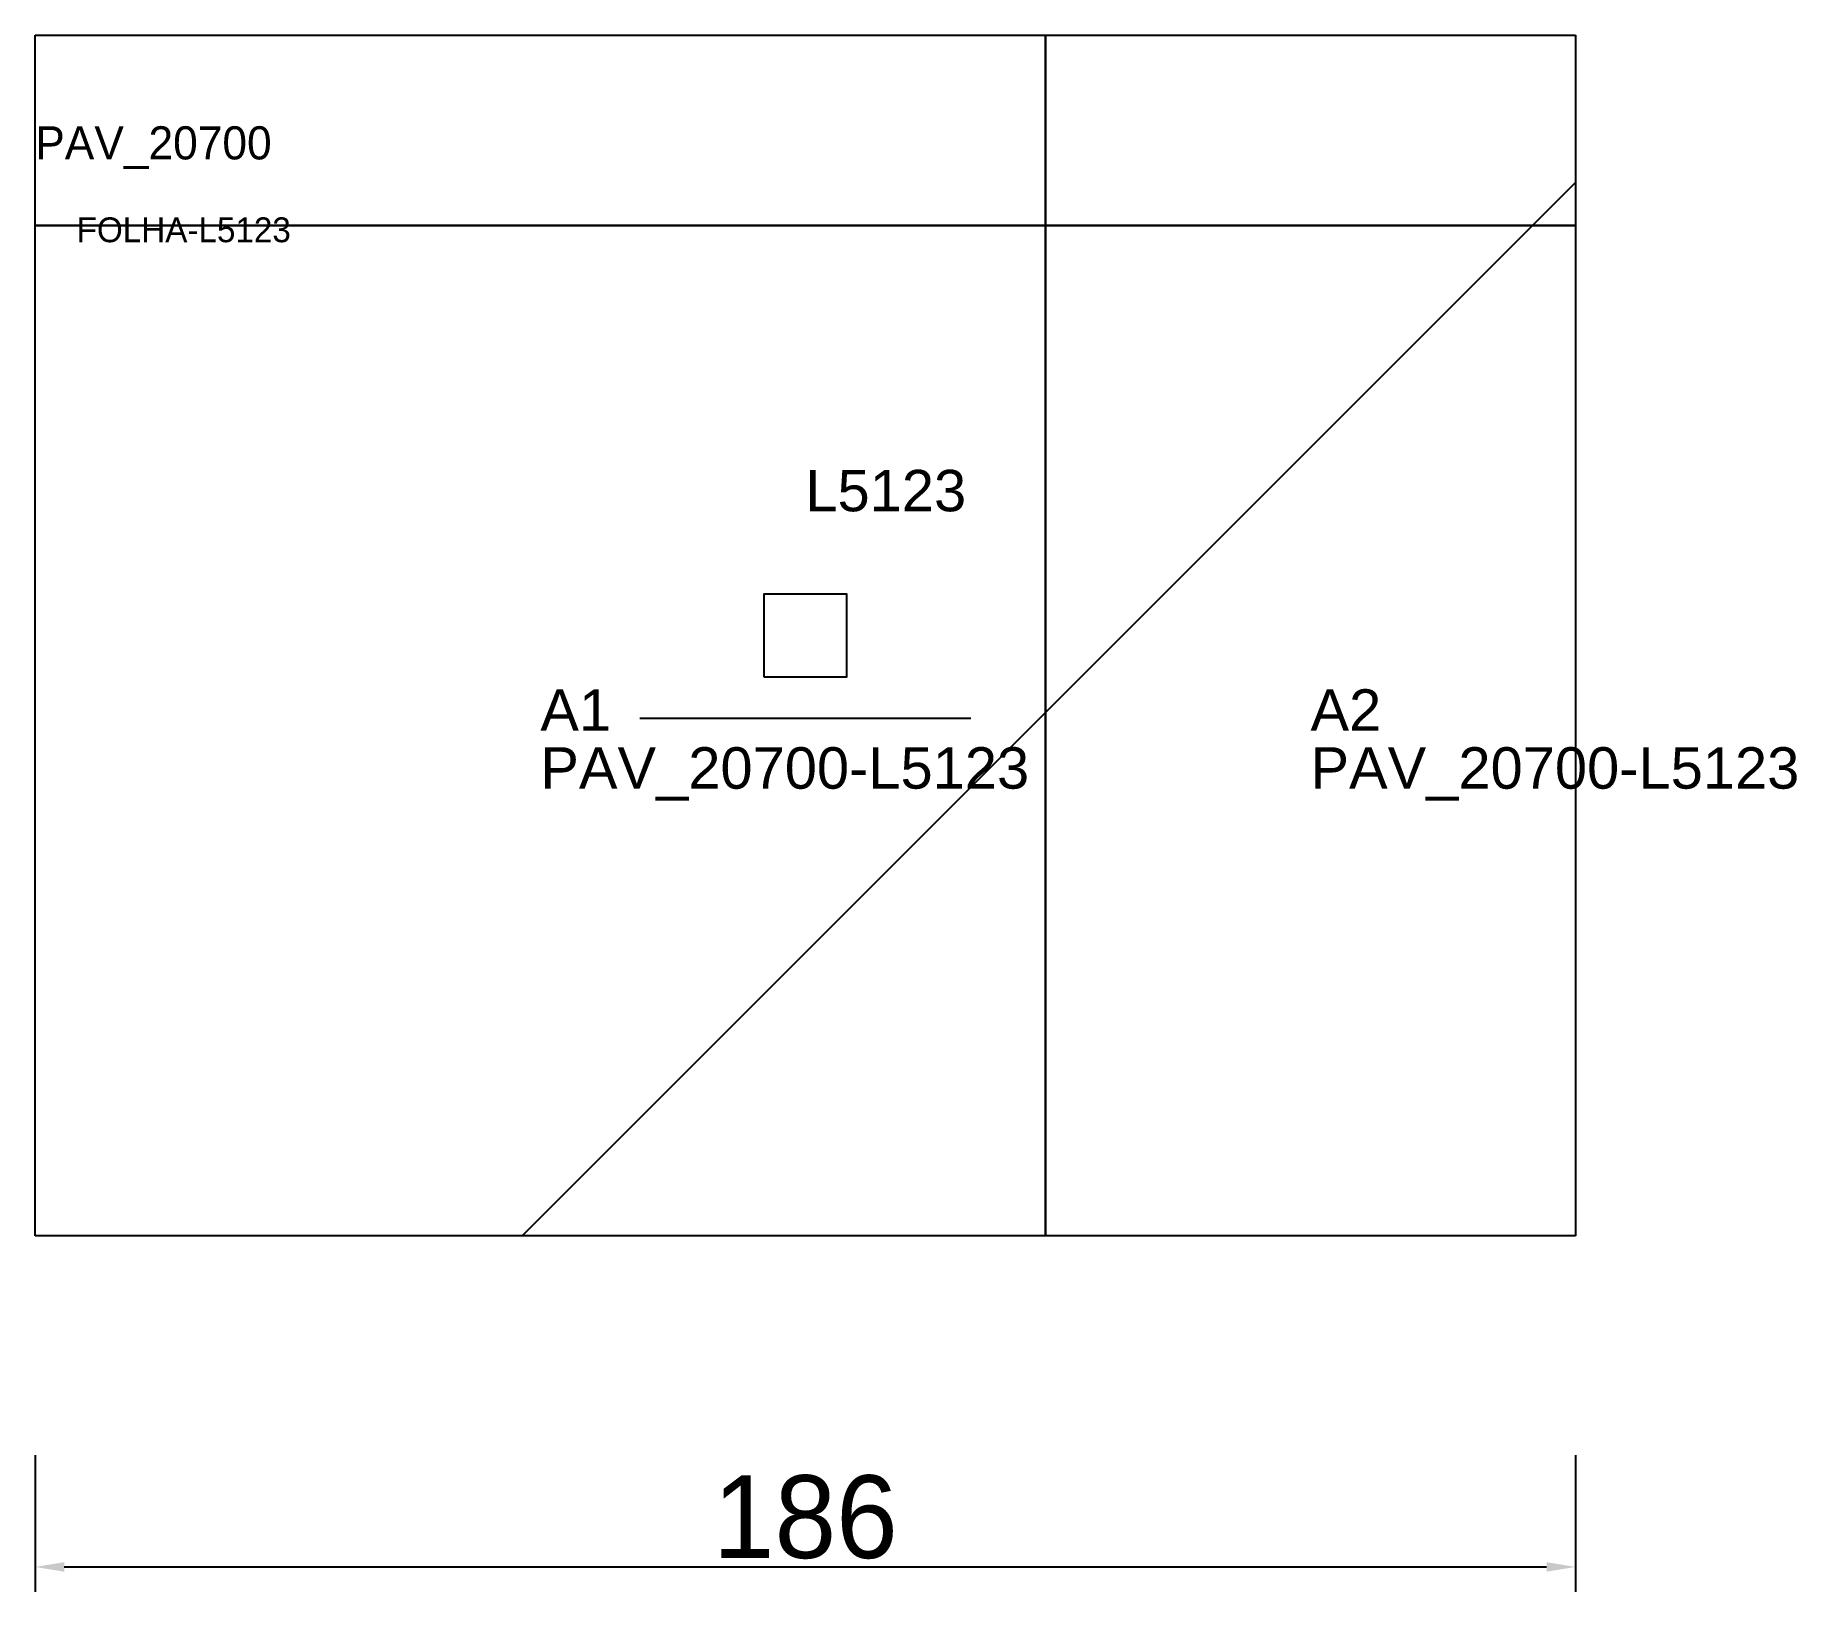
# Model space of a CAD drawing. Header units: metres. Extents: x 222 to 435, y 14 to 202.
import ezdxf

# ---------------------------------------------------------------- set-up
doc = ezdxf.new("R2010")
doc.units = ezdxf.units.M
for name, color, linetype in [('3', 3, 'CONTINUOUS'), ('AUX00', 7, 'CONTINUOUS'), ('COTA', 241, 'CONTINUOUS'), ('FOLHA', 255, 'CONTINUOUS'), ('Hachura', 251, 'CONTINUOUS'), ('NOMENCLATURA', 7, 'CONTINUOUS'), ('Nível', 160, 'CONTINUOUS'), ('Painéis', 200, 'CONTINUOUS'), ('Pilares', 5, 'CONTINUOUS'), ('SARR_2.2x7', 40, 'CONTINUOUS')]:
    doc.layers.add(name, color=color, linetype=linetype)
doc.styles.add('ARIAL', font='Arial.ttf')
doc.styles.add('STR_STANDARD', font='arial.ttf')
doc.dimstyles.new('EZ DXF', dxfattribs={"dimtxt": 10, "dimasz": 3.5, "dimexe": 3, "dimexo": 1.5, "dimgap": 1, "dimtad": 1, "dimdec": 1, "dimdsep": 46, "dimcen": 2.5, "dimazin": 3, "dimtfac": 1, "dimtmove": 0, "dimatfit": 3})

msp = doc.modelspace()

# ---------------------------------------------------------------- hatches: boundary and pattern name
at = {"layer": 'Hachura'}
h = msp.add_hatch(dxfattribs=at)
h.set_pattern_fill('ANSI31', scale=50)
h.paths.add_polyline_path([(222.2, 201.5), (408.2, 201.5), (408.2, 56.5), (222.2, 56.5)])
h = msp.add_hatch(dxfattribs=at)
h.set_pattern_fill('ANSI31', scale=50)
h.paths.add_polyline_path([(222.2, 201.5), (408.2, 201.5), (408.2, 56.5), (222.2, 56.5)])

# ---------------------------------------------------------------- linework, layer by layer
at = {"layer": '3'}
for points in [[(344.2, 56.5), (344.2, 201.5)], [(344.2, 56.5), (344.2, 201.5)], [(222.2, 178.5), (408.2, 178.5)], [(222.2, 178.5), (408.2, 178.5)]]:
    msp.add_lwpolyline(points, close=True, dxfattribs=at)
at = {"layer": 'Painéis', "color": 200}
for p, q in [((222.2, 201.5), (408.2, 201.5)), ((222.2, 56.5), (222.2, 201.5)), ((222.2, 201.5), (408.2, 201.5)), ((222.2, 56.5), (222.2, 201.5)), ((408.2, 201.5), (408.2, 56.5)), ((408.2, 201.5), (408.2, 56.5)), ((408.2, 56.5), (222.2, 56.5)), ((408.2, 56.5), (222.2, 56.5))]:
    msp.add_line(p, q, dxfattribs=at)
at = {"layer": 'Pilares'}
msp.add_lwpolyline([(310.2, 124), (320.2, 124), (320.2, 134), (310.2, 134)], close=True, dxfattribs=at)
msp.add_lwpolyline([(310.2, 124), (320.2, 124), (320.2, 134), (310.2, 134)], close=True, dxfattribs=at)
at = {"layer": 'SARR_2.2x7'}
msp.add_line((295.2, 119), (335.2, 119), dxfattribs=at)
msp.add_line((295.2, 119), (335.2, 119), dxfattribs=at)

# ---------------------------------------------------------------- texts
at = {"layer": '3', "style": 'STR_STANDARD'}
for s, p in [('A1', (283.2, 117.5)), ('A1', (283.2, 117.5)), ('A2', (376.2, 117.5)), ('A2', (376.2, 117.5))]:
    msp.add_text(s, height=5, dxfattribs=at).set_placement(p)
at = {"layer": 'AUX00', "style": 'STR_STANDARD'}
for p in [(283.2, 110.5), (283.2, 110.5), (376.2, 110.5), (376.2, 110.5)]:
    msp.add_text('PAV_20700-L5123', height=5, dxfattribs=at).set_placement(p)
at = {"layer": 'FOLHA'}
msp.add_text('FOLHA-L5123', height=3, dxfattribs=at).set_placement((227.2, 176.5))
msp.add_text('FOLHA-L5123', height=3, dxfattribs=at).set_placement((227.2, 176.5))
at = {"layer": 'NOMENCLATURA', "insert": (315.2, 149), "char_height": 5, "attachment_point": 1, "style": 'ARIAL'}
msp.add_mtext('L5123', dxfattribs=at)
msp.add_mtext('L5123', dxfattribs=at)
at = {"layer": 'Nível'}
msp.add_text('PAV_20700', height=4, dxfattribs=at).set_placement((222.2, 186.5))
msp.add_text('PAV_20700', height=4, dxfattribs=at).set_placement((222.2, 186.5))

# ---------------------------------------------------------------- dimensions: what is measured, and where the dimension line sits
at = {"layer": 'COTA'}
msp.add_linear_dim(base=(222.2, 16.5), p1=(222.2, 31.5), p2=(408.2, 31.5), dimstyle='EZ DXF', dxfattribs=at).render()
msp.add_linear_dim(base=(222.2, 16.5), p1=(222.2, 31.5), p2=(408.2, 31.5), dimstyle='EZ DXF', dxfattribs=at).render()

doc.saveas('drawing.dxf')
